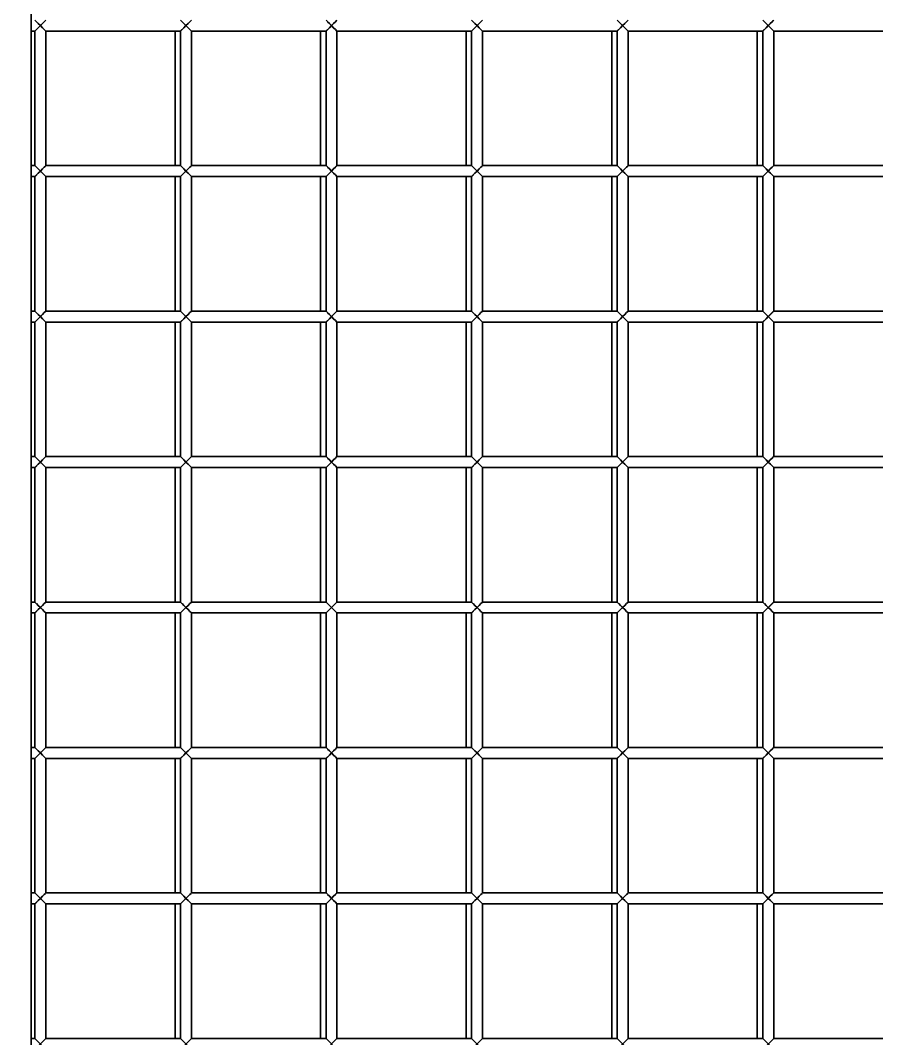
# Model space of a CAD drawing. Header units: millimetres. Extents: x 32496 to 166256, y 3504 to 23939.
# Drawn here: x 144017.2 to 144252.5, y 12564.8 to 12844.8 of the extents above; entities that cross this region are included whole.
import ezdxf

# ---------------------------------------------------------------- set-up
doc = ezdxf.new("R2010")
doc.units = ezdxf.units.MM
doc.layers.get('0').update_dxf_attribs({"lineweight": 35})
doc.layers.add('THICK', color=7, linetype='Continuous', lineweight=0)
doc.styles.add('TH_GBDIM', font='仿宋_GB2312.ttf', dxfattribs={"width": 0.8})
doc.dimstyles.new('TH_GBDIM', dxfattribs={"dimscale": 42, "dimtxt": 3, "dimasz": 3, "dimexe": 1.2, "dimexo": 0, "dimgap": 1, "dimtad": 1, "dimdec": 1, "dimdsep": 46, "dimtxsty": 'TH_GBDIM', "dimcen": 2.5, "dimdle": 252, "dimclrd": 4, "dimclre": 4, "dimclrt": 3, "dimadec": 0, "dimazin": 2, "dimtfac": 0.714286, "dimtdec": 1, "dimtmove": 0, "dimatfit": 3, "dimfxl": 1, "dimtolj": 1, "dimarcsym": 0})

# ---------------------------------------------------------------- blocks, each defined once
blk = doc.blocks.new('8-1250')
at = {"linetype": 'Continuous'}
for p, q in [((-4576.13, -33789.43), (-4576.13, -34414.79)), ((-4572.13, -34064.79), (-4575.13, -34061.79)), ((-4575.13, -34064.79), (-4572.13, -34061.79)), ((-4532.13, -34064.79), (-4535.13, -34061.79)), ((-4535.13, -34064.79), (-4532.13, -34061.79)), ((-4492.13, -34064.79), (-4495.13, -34061.79)), ((-4495.13, -34064.79), (-4492.13, -34061.79)), ((-4452.13, -34064.79), (-4455.13, -34061.79)), ((-4455.13, -34064.79), (-4452.13, -34061.79)), ((-4412.13, -34064.79), (-4415.13, -34061.79)), ((-4415.13, -34064.79), (-4412.13, -34061.79)), ((-4372.13, -34064.79), (-4375.13, -34061.79)), ((-4375.13, -34064.79), (-4372.13, -34061.79)), ((-4576.13, -34064.79), (-4575.13, -34064.79)), ((-4575.13, -34064.79), (-4575.13, -34101.79)), ((-4575.01, -34064.67), (-4574.22, -34063.88)), ((-4574.22, -34063.88), (-4573.63, -34063.29)), ((-4572.13, -34064.79), (-4572.13, -34101.79)), ((-4572.13, -34064.79), (-4535.13, -34064.79)), ((-4536.63, -34064.79), (-4536.63, -34101.79)), ((-4535.13, -34064.79), (-4535.13, -34101.79)), ((-4535.01, -34064.67), (-4534.22, -34063.88)), ((-4534.22, -34063.88), (-4533.63, -34063.29)), ((-4532.13, -34064.79), (-4532.13, -34101.79)), ((-4532.13, -34064.79), (-4495.13, -34064.79)), ((-4496.63, -34064.79), (-4496.63, -34101.79)), ((-4495.13, -34064.79), (-4495.13, -34101.79)), ((-4495.01, -34064.67), (-4494.22, -34063.88)), ((-4494.22, -34063.88), (-4493.63, -34063.29)), ((-4492.13, -34064.79), (-4492.13, -34101.79)), ((-4492.13, -34064.79), (-4455.13, -34064.79)), ((-4456.63, -34064.79), (-4456.63, -34101.79)), ((-4455.13, -34064.79), (-4455.13, -34101.79)), ((-4455.01, -34064.67), (-4454.22, -34063.88)), ((-4454.22, -34063.88), (-4453.63, -34063.29)), ((-4452.13, -34064.79), (-4452.13, -34101.79)), ((-4452.13, -34064.79), (-4415.13, -34064.79)), ((-4416.63, -34064.79), (-4416.63, -34101.79)), ((-4415.13, -34064.79), (-4415.13, -34101.79)), ((-4415.01, -34064.67), (-4414.22, -34063.88)), ((-4414.22, -34063.88), (-4413.63, -34063.29)), ((-4412.13, -34064.79), (-4412.13, -34101.79)), ((-4412.13, -34064.79), (-4375.13, -34064.79)), ((-4376.63, -34064.79), (-4376.63, -34101.79)), ((-4375.13, -34064.79), (-4375.13, -34101.79)), ((-4375.01, -34064.67), (-4374.22, -34063.88)), ((-4374.22, -34063.88), (-4373.63, -34063.29)), ((-4372.13, -34064.79), (-4372.13, -34101.79)), ((-4372.13, -34064.79), (-4335.13, -34064.79)), ((-4576.13, -34101.79), (-4575.13, -34101.79)), ((-4572.13, -34104.79), (-4575.13, -34101.79)), ((-4575.13, -34104.79), (-4572.13, -34101.79)), ((-4575.01, -34104.67), (-4574.22, -34103.88)), ((-4574.22, -34103.88), (-4573.63, -34103.29)), ((-4572.13, -34101.79), (-4535.13, -34101.79)), ((-4532.13, -34104.79), (-4535.13, -34101.79)), ((-4535.13, -34104.79), (-4532.13, -34101.79)), ((-4535.01, -34104.67), (-4534.22, -34103.88)), ((-4534.22, -34103.88), (-4533.63, -34103.29)), ((-4532.13, -34101.79), (-4495.13, -34101.79)), ((-4492.13, -34104.79), (-4495.13, -34101.79)), ((-4495.13, -34104.79), (-4492.13, -34101.79)), ((-4495.01, -34104.67), (-4494.22, -34103.88)), ((-4494.22, -34103.88), (-4493.63, -34103.29)), ((-4492.13, -34101.79), (-4455.13, -34101.79)), ((-4452.13, -34104.79), (-4455.13, -34101.79)), ((-4455.13, -34104.79), (-4452.13, -34101.79)), ((-4455.01, -34104.67), (-4454.22, -34103.88)), ((-4454.22, -34103.88), (-4453.63, -34103.29)), ((-4452.13, -34101.79), (-4415.13, -34101.79)), ((-4412.13, -34104.79), (-4415.13, -34101.79)), ((-4415.13, -34104.79), (-4412.13, -34101.79)), ((-4415.01, -34104.67), (-4414.22, -34103.88)), ((-4414.22, -34103.88), (-4413.63, -34103.29)), ((-4412.13, -34101.79), (-4375.13, -34101.79)), ((-4372.13, -34104.79), (-4375.13, -34101.79)), ((-4375.13, -34104.79), (-4372.13, -34101.79)), ((-4375.01, -34104.67), (-4374.22, -34103.88)), ((-4374.22, -34103.88), (-4373.63, -34103.29)), ((-4372.13, -34101.79), (-4335.13, -34101.79)), ((-4576.13, -34104.79), (-4575.13, -34104.79)), ((-4575.13, -34104.79), (-4575.13, -34141.79)), ((-4572.13, -34104.79), (-4572.13, -34141.79)), ((-4572.13, -34104.79), (-4535.13, -34104.79)), ((-4536.63, -34104.79), (-4536.63, -34141.79)), ((-4535.13, -34104.79), (-4535.13, -34141.79)), ((-4532.13, -34104.79), (-4532.13, -34141.79)), ((-4532.13, -34104.79), (-4495.13, -34104.79)), ((-4496.63, -34104.79), (-4496.63, -34141.79)), ((-4495.13, -34104.79), (-4495.13, -34141.79)), ((-4492.13, -34104.79), (-4492.13, -34141.79)), ((-4492.13, -34104.79), (-4455.13, -34104.79)), ((-4456.63, -34104.79), (-4456.63, -34141.79)), ((-4455.13, -34104.79), (-4455.13, -34141.79)), ((-4452.13, -34104.79), (-4452.13, -34141.79)), ((-4452.13, -34104.79), (-4415.13, -34104.79)), ((-4416.63, -34104.79), (-4416.63, -34141.79)), ((-4415.13, -34104.79), (-4415.13, -34141.79)), ((-4412.13, -34104.79), (-4412.13, -34141.79)), ((-4412.13, -34104.79), (-4375.13, -34104.79)), ((-4376.63, -34104.79), (-4376.63, -34141.79)), ((-4375.13, -34104.79), (-4375.13, -34141.79)), ((-4372.13, -34104.79), (-4372.13, -34141.79)), ((-4372.13, -34104.79), (-4335.13, -34104.79)), ((-4576.13, -34141.79), (-4575.13, -34141.79)), ((-4572.13, -34144.79), (-4575.13, -34141.79)), ((-4575.13, -34144.79), (-4572.13, -34141.79)), ((-4572.13, -34141.79), (-4535.13, -34141.79)), ((-4532.13, -34144.79), (-4535.13, -34141.79)), ((-4535.13, -34144.79), (-4532.13, -34141.79)), ((-4532.13, -34141.79), (-4495.13, -34141.79)), ((-4492.13, -34144.79), (-4495.13, -34141.79)), ((-4495.13, -34144.79), (-4492.13, -34141.79)), ((-4492.13, -34141.79), (-4455.13, -34141.79)), ((-4452.13, -34144.79), (-4455.13, -34141.79)), ((-4455.13, -34144.79), (-4452.13, -34141.79)), ((-4452.13, -34141.79), (-4415.13, -34141.79)), ((-4412.13, -34144.79), (-4415.13, -34141.79)), ((-4415.13, -34144.79), (-4412.13, -34141.79)), ((-4412.13, -34141.79), (-4375.13, -34141.79)), ((-4372.13, -34144.79), (-4375.13, -34141.79)), ((-4375.13, -34144.79), (-4372.13, -34141.79)), ((-4372.13, -34141.79), (-4335.13, -34141.79)), ((-4576.13, -34144.79), (-4575.13, -34144.79)), ((-4575.13, -34144.79), (-4575.13, -34181.79)), ((-4575.01, -34144.67), (-4574.22, -34143.88)), ((-4574.22, -34143.88), (-4573.63, -34143.29)), ((-4572.13, -34144.79), (-4572.13, -34181.79)), ((-4572.13, -34144.79), (-4535.13, -34144.79)), ((-4536.63, -34144.79), (-4536.63, -34181.79)), ((-4535.13, -34144.79), (-4535.13, -34181.79)), ((-4535.01, -34144.67), (-4534.22, -34143.88)), ((-4534.22, -34143.88), (-4533.63, -34143.29)), ((-4532.13, -34144.79), (-4532.13, -34181.79)), ((-4532.13, -34144.79), (-4495.13, -34144.79)), ((-4496.63, -34144.79), (-4496.63, -34181.79)), ((-4495.13, -34144.79), (-4495.13, -34181.79)), ((-4495.01, -34144.67), (-4494.22, -34143.88)), ((-4494.22, -34143.88), (-4493.63, -34143.29)), ((-4492.13, -34144.79), (-4492.13, -34181.79)), ((-4492.13, -34144.79), (-4455.13, -34144.79)), ((-4456.63, -34144.79), (-4456.63, -34181.79)), ((-4455.13, -34144.79), (-4455.13, -34181.79)), ((-4455.01, -34144.67), (-4454.22, -34143.88)), ((-4454.22, -34143.88), (-4453.63, -34143.29)), ((-4452.13, -34144.79), (-4452.13, -34181.79)), ((-4452.13, -34144.79), (-4415.13, -34144.79)), ((-4416.63, -34144.79), (-4416.63, -34181.79)), ((-4415.13, -34144.79), (-4415.13, -34181.79)), ((-4415.01, -34144.67), (-4414.22, -34143.88)), ((-4414.22, -34143.88), (-4413.63, -34143.29)), ((-4412.13, -34144.79), (-4412.13, -34181.79)), ((-4412.13, -34144.79), (-4375.13, -34144.79)), ((-4376.63, -34144.79), (-4376.63, -34181.79)), ((-4375.13, -34144.79), (-4375.13, -34181.79)), ((-4375.01, -34144.67), (-4374.22, -34143.88)), ((-4374.22, -34143.88), (-4373.63, -34143.29)), ((-4372.13, -34144.79), (-4372.13, -34181.79)), ((-4372.13, -34144.79), (-4335.13, -34144.79)), ((-4576.13, -34181.79), (-4575.13, -34181.79)), ((-4572.13, -34184.79), (-4575.13, -34181.79)), ((-4575.13, -34184.79), (-4572.13, -34181.79)), ((-4572.13, -34181.79), (-4535.13, -34181.79)), ((-4532.13, -34184.79), (-4535.13, -34181.79)), ((-4535.13, -34184.79), (-4532.13, -34181.79)), ((-4532.13, -34181.79), (-4495.13, -34181.79)), ((-4492.13, -34184.79), (-4495.13, -34181.79)), ((-4495.13, -34184.79), (-4492.13, -34181.79)), ((-4492.13, -34181.79), (-4455.13, -34181.79)), ((-4452.13, -34184.79), (-4455.13, -34181.79)), ((-4455.13, -34184.79), (-4452.13, -34181.79)), ((-4452.13, -34181.79), (-4415.13, -34181.79)), ((-4412.13, -34184.79), (-4415.13, -34181.79)), ((-4415.13, -34184.79), (-4412.13, -34181.79)), ((-4412.13, -34181.79), (-4375.13, -34181.79)), ((-4372.13, -34184.79), (-4375.13, -34181.79)), ((-4375.13, -34184.79), (-4372.13, -34181.79)), ((-4372.13, -34181.79), (-4335.13, -34181.79)), ((-4576.13, -34184.79), (-4575.13, -34184.79)), ((-4575.13, -34184.79), (-4575.13, -34221.79)), ((-4575.01, -34184.67), (-4574.22, -34183.88)), ((-4574.22, -34183.88), (-4573.63, -34183.29)), ((-4572.13, -34184.79), (-4572.13, -34221.79)), ((-4572.13, -34184.79), (-4535.13, -34184.79)), ((-4536.63, -34184.79), (-4536.63, -34221.79)), ((-4535.13, -34184.79), (-4535.13, -34221.79)), ((-4535.01, -34184.67), (-4534.22, -34183.88)), ((-4534.22, -34183.88), (-4533.63, -34183.29)), ((-4532.13, -34184.79), (-4532.13, -34221.79)), ((-4532.13, -34184.79), (-4495.13, -34184.79)), ((-4496.63, -34184.79), (-4496.63, -34221.79)), ((-4495.13, -34184.79), (-4495.13, -34221.79)), ((-4495.01, -34184.67), (-4494.22, -34183.88)), ((-4494.22, -34183.88), (-4493.63, -34183.29)), ((-4492.13, -34184.79), (-4492.13, -34221.79)), ((-4492.13, -34184.79), (-4455.13, -34184.79)), ((-4456.63, -34184.79), (-4456.63, -34221.79)), ((-4455.13, -34184.79), (-4455.13, -34221.79)), ((-4455.01, -34184.67), (-4454.22, -34183.88)), ((-4454.22, -34183.88), (-4453.63, -34183.29)), ((-4452.13, -34184.79), (-4452.13, -34221.79)), ((-4452.13, -34184.79), (-4415.13, -34184.79)), ((-4416.63, -34184.79), (-4416.63, -34221.79)), ((-4415.13, -34184.79), (-4415.13, -34221.79)), ((-4415.01, -34184.67), (-4414.22, -34183.88)), ((-4414.22, -34183.88), (-4413.63, -34183.29)), ((-4412.13, -34184.79), (-4412.13, -34221.79)), ((-4412.13, -34184.79), (-4375.13, -34184.79)), ((-4376.63, -34184.79), (-4376.63, -34221.79)), ((-4375.13, -34184.79), (-4375.13, -34221.79)), ((-4375.01, -34184.67), (-4374.22, -34183.88)), ((-4374.22, -34183.88), (-4373.63, -34183.29)), ((-4372.13, -34184.79), (-4372.13, -34221.79)), ((-4372.13, -34184.79), (-4335.13, -34184.79)), ((-4576.13, -34221.79), (-4575.13, -34221.79)), ((-4572.13, -34224.79), (-4575.13, -34221.79)), ((-4575.13, -34224.79), (-4572.13, -34221.79)), ((-4575.01, -34224.67), (-4574.22, -34223.88)), ((-4574.22, -34223.88), (-4573.63, -34223.29)), ((-4572.13, -34221.79), (-4535.13, -34221.79)), ((-4532.13, -34224.79), (-4535.13, -34221.79)), ((-4535.13, -34224.79), (-4532.13, -34221.79)), ((-4535.01, -34224.67), (-4534.22, -34223.88)), ((-4534.22, -34223.88), (-4533.63, -34223.29)), ((-4532.13, -34221.79), (-4495.13, -34221.79)), ((-4492.13, -34224.79), (-4495.13, -34221.79)), ((-4495.13, -34224.79), (-4492.13, -34221.79)), ((-4495.01, -34224.67), (-4494.22, -34223.88)), ((-4494.22, -34223.88), (-4493.63, -34223.29)), ((-4492.13, -34221.79), (-4455.13, -34221.79)), ((-4452.13, -34224.79), (-4455.13, -34221.79)), ((-4455.13, -34224.79), (-4452.13, -34221.79)), ((-4455.01, -34224.67), (-4454.22, -34223.88)), ((-4454.22, -34223.88), (-4453.63, -34223.29)), ((-4452.13, -34221.79), (-4415.13, -34221.79)), ((-4412.13, -34224.79), (-4415.13, -34221.79)), ((-4415.13, -34224.79), (-4412.13, -34221.79)), ((-4415.01, -34224.67), (-4414.22, -34223.88)), ((-4414.22, -34223.88), (-4413.63, -34223.29)), ((-4412.13, -34221.79), (-4375.13, -34221.79)), ((-4372.13, -34224.79), (-4375.13, -34221.79)), ((-4375.13, -34224.79), (-4372.13, -34221.79)), ((-4375.01, -34224.67), (-4374.22, -34223.88)), ((-4374.22, -34223.88), (-4373.63, -34223.29)), ((-4372.13, -34221.79), (-4335.13, -34221.79)), ((-4576.13, -34224.79), (-4575.13, -34224.79)), ((-4575.13, -34224.79), (-4575.13, -34261.79)), ((-4572.13, -34224.79), (-4572.13, -34261.79)), ((-4572.13, -34224.79), (-4535.13, -34224.79)), ((-4536.63, -34224.79), (-4536.63, -34261.79)), ((-4535.13, -34224.79), (-4535.13, -34261.79)), ((-4532.13, -34224.79), (-4532.13, -34261.79)), ((-4532.13, -34224.79), (-4495.13, -34224.79)), ((-4496.63, -34224.79), (-4496.63, -34261.79)), ((-4495.13, -34224.79), (-4495.13, -34261.79)), ((-4492.13, -34224.79), (-4492.13, -34261.79)), ((-4492.13, -34224.79), (-4455.13, -34224.79)), ((-4456.63, -34224.79), (-4456.63, -34261.79)), ((-4455.13, -34224.79), (-4455.13, -34261.79)), ((-4452.13, -34224.79), (-4452.13, -34261.79)), ((-4452.13, -34224.79), (-4415.13, -34224.79)), ((-4416.63, -34224.79), (-4416.63, -34261.79)), ((-4415.13, -34224.79), (-4415.13, -34261.79)), ((-4412.13, -34224.79), (-4412.13, -34261.79)), ((-4412.13, -34224.79), (-4375.13, -34224.79)), ((-4376.63, -34224.79), (-4376.63, -34261.79)), ((-4375.13, -34224.79), (-4375.13, -34261.79)), ((-4372.13, -34224.79), (-4372.13, -34261.79)), ((-4372.13, -34224.79), (-4335.13, -34224.79)), ((-4576.13, -34261.79), (-4575.13, -34261.79)), ((-4572.13, -34264.79), (-4575.13, -34261.79)), ((-4575.13, -34264.79), (-4572.13, -34261.79)), ((-4574.22, -34263.88), (-4573.63, -34263.29)), ((-4572.13, -34261.79), (-4535.13, -34261.79)), ((-4532.13, -34264.79), (-4535.13, -34261.79)), ((-4535.13, -34264.79), (-4532.13, -34261.79)), ((-4534.22, -34263.88), (-4533.63, -34263.29)), ((-4532.13, -34261.79), (-4495.13, -34261.79)), ((-4492.13, -34264.79), (-4495.13, -34261.79)), ((-4495.13, -34264.79), (-4492.13, -34261.79)), ((-4494.22, -34263.88), (-4493.63, -34263.29)), ((-4492.13, -34261.79), (-4455.13, -34261.79)), ((-4452.13, -34264.79), (-4455.13, -34261.79)), ((-4455.13, -34264.79), (-4452.13, -34261.79)), ((-4454.22, -34263.88), (-4453.63, -34263.29)), ((-4452.13, -34261.79), (-4415.13, -34261.79)), ((-4412.13, -34264.79), (-4415.13, -34261.79)), ((-4415.13, -34264.79), (-4412.13, -34261.79)), ((-4414.22, -34263.88), (-4413.63, -34263.29)), ((-4412.13, -34261.79), (-4375.13, -34261.79)), ((-4372.13, -34264.79), (-4375.13, -34261.79)), ((-4375.13, -34264.79), (-4372.13, -34261.79)), ((-4374.22, -34263.88), (-4373.63, -34263.29)), ((-4372.13, -34261.79), (-4335.13, -34261.79)), ((-4576.13, -34264.79), (-4575.13, -34264.79)), ((-4575.13, -34264.79), (-4575.13, -34301.79)), ((-4575.01, -34264.67), (-4574.22, -34263.88)), ((-4572.13, -34264.79), (-4572.13, -34301.79)), ((-4572.13, -34264.79), (-4535.13, -34264.79)), ((-4536.63, -34264.79), (-4536.63, -34301.79)), ((-4535.13, -34264.79), (-4535.13, -34301.79)), ((-4535.01, -34264.67), (-4534.22, -34263.88)), ((-4532.13, -34264.79), (-4532.13, -34301.79)), ((-4532.13, -34264.79), (-4495.13, -34264.79)), ((-4496.63, -34264.79), (-4496.63, -34301.79)), ((-4495.13, -34264.79), (-4495.13, -34301.79)), ((-4495.01, -34264.67), (-4494.22, -34263.88)), ((-4492.13, -34264.79), (-4492.13, -34301.79)), ((-4492.13, -34264.79), (-4455.13, -34264.79)), ((-4456.63, -34264.79), (-4456.63, -34301.79)), ((-4455.13, -34264.79), (-4455.13, -34301.79)), ((-4455.01, -34264.67), (-4454.22, -34263.88)), ((-4452.13, -34264.79), (-4452.13, -34301.79)), ((-4452.13, -34264.79), (-4415.13, -34264.79)), ((-4416.63, -34264.79), (-4416.63, -34301.79)), ((-4415.13, -34264.79), (-4415.13, -34301.79)), ((-4415.01, -34264.67), (-4414.22, -34263.88)), ((-4412.13, -34264.79), (-4412.13, -34301.79)), ((-4412.13, -34264.79), (-4375.13, -34264.79)), ((-4376.63, -34264.79), (-4376.63, -34301.79)), ((-4375.13, -34264.79), (-4375.13, -34301.79)), ((-4375.01, -34264.67), (-4374.22, -34263.88)), ((-4372.13, -34264.79), (-4372.13, -34301.79)), ((-4372.13, -34264.79), (-4335.13, -34264.79)), ((-4576.13, -34301.79), (-4575.13, -34301.79)), ((-4572.13, -34304.79), (-4575.13, -34301.79)), ((-4575.13, -34304.79), (-4572.13, -34301.79)), ((-4572.13, -34301.79), (-4535.13, -34301.79)), ((-4532.13, -34304.79), (-4535.13, -34301.79)), ((-4535.13, -34304.79), (-4532.13, -34301.79)), ((-4532.13, -34301.79), (-4495.13, -34301.79)), ((-4492.13, -34304.79), (-4495.13, -34301.79)), ((-4495.13, -34304.79), (-4492.13, -34301.79)), ((-4492.13, -34301.79), (-4455.13, -34301.79)), ((-4452.13, -34304.79), (-4455.13, -34301.79)), ((-4455.13, -34304.79), (-4452.13, -34301.79)), ((-4452.13, -34301.79), (-4415.13, -34301.79)), ((-4412.13, -34304.79), (-4415.13, -34301.79)), ((-4415.13, -34304.79), (-4412.13, -34301.79)), ((-4412.13, -34301.79), (-4375.13, -34301.79)), ((-4372.13, -34304.79), (-4375.13, -34301.79)), ((-4375.13, -34304.79), (-4372.13, -34301.79)), ((-4372.13, -34301.79), (-4335.13, -34301.79)), ((-4576.13, -34304.79), (-4575.13, -34304.79)), ((-4575.13, -34304.79), (-4575.13, -34341.79)), ((-4575.01, -34304.67), (-4574.22, -34303.88)), ((-4574.22, -34303.88), (-4573.63, -34303.29)), ((-4572.13, -34304.79), (-4572.13, -34341.79)), ((-4572.13, -34304.79), (-4535.13, -34304.79)), ((-4536.63, -34304.79), (-4536.63, -34341.79)), ((-4535.13, -34304.79), (-4535.13, -34341.79)), ((-4535.01, -34304.67), (-4534.22, -34303.88)), ((-4534.22, -34303.88), (-4533.63, -34303.29)), ((-4532.13, -34304.79), (-4532.13, -34341.79)), ((-4532.13, -34304.79), (-4495.13, -34304.79)), ((-4496.63, -34304.79), (-4496.63, -34341.79)), ((-4495.13, -34304.79), (-4495.13, -34341.79)), ((-4495.01, -34304.67), (-4494.22, -34303.88)), ((-4494.22, -34303.88), (-4493.63, -34303.29)), ((-4492.13, -34304.79), (-4492.13, -34341.79)), ((-4492.13, -34304.79), (-4455.13, -34304.79)), ((-4456.63, -34304.79), (-4456.63, -34341.79)), ((-4455.13, -34304.79), (-4455.13, -34341.79)), ((-4455.01, -34304.67), (-4454.22, -34303.88)), ((-4454.22, -34303.88), (-4453.63, -34303.29)), ((-4452.13, -34304.79), (-4452.13, -34341.79)), ((-4452.13, -34304.79), (-4415.13, -34304.79)), ((-4416.63, -34304.79), (-4416.63, -34341.79)), ((-4415.13, -34304.79), (-4415.13, -34341.79)), ((-4415.01, -34304.67), (-4414.22, -34303.88)), ((-4414.22, -34303.88), (-4413.63, -34303.29)), ((-4412.13, -34304.79), (-4412.13, -34341.79)), ((-4412.13, -34304.79), (-4375.13, -34304.79)), ((-4376.63, -34304.79), (-4376.63, -34341.79)), ((-4375.13, -34304.79), (-4375.13, -34341.79)), ((-4375.01, -34304.67), (-4374.22, -34303.88)), ((-4374.22, -34303.88), (-4373.63, -34303.29)), ((-4372.13, -34304.79), (-4372.13, -34341.79)), ((-4372.13, -34304.79), (-4335.13, -34304.79)), ((-4576.13, -34341.79), (-4575.13, -34341.79)), ((-4572.13, -34344.79), (-4575.13, -34341.79)), ((-4575.13, -34344.79), (-4572.13, -34341.79)), ((-4572.13, -34341.79), (-4535.13, -34341.79)), ((-4532.13, -34344.79), (-4535.13, -34341.79)), ((-4535.13, -34344.79), (-4532.13, -34341.79)), ((-4532.13, -34341.79), (-4495.13, -34341.79)), ((-4492.13, -34344.79), (-4495.13, -34341.79)), ((-4495.13, -34344.79), (-4492.13, -34341.79)), ((-4492.13, -34341.79), (-4455.13, -34341.79)), ((-4452.13, -34344.79), (-4455.13, -34341.79)), ((-4455.13, -34344.79), (-4452.13, -34341.79)), ((-4452.13, -34341.79), (-4415.13, -34341.79)), ((-4412.13, -34344.79), (-4415.13, -34341.79)), ((-4415.13, -34344.79), (-4412.13, -34341.79)), ((-4412.13, -34341.79), (-4375.13, -34341.79)), ((-4372.13, -34344.79), (-4375.13, -34341.79)), ((-4375.13, -34344.79), (-4372.13, -34341.79)), ((-4372.13, -34341.79), (-4335.13, -34341.79))]:
    blk.add_line(p, q, dxfattribs=at)
for points in [[(-4572.24, -34061.9), (-4572.56, -34062.22), (-4573.05, -34062.71), (-4573.63, -34063.29)], [(-4532.24, -34061.9), (-4532.56, -34062.22), (-4533.05, -34062.71), (-4533.63, -34063.29)], [(-4492.24, -34061.9), (-4492.56, -34062.22), (-4493.05, -34062.71), (-4493.63, -34063.29)], [(-4452.24, -34061.9), (-4452.56, -34062.22), (-4453.05, -34062.71), (-4453.63, -34063.29)], [(-4412.24, -34061.9), (-4412.56, -34062.22), (-4413.05, -34062.71), (-4413.63, -34063.29)], [(-4372.24, -34061.9), (-4372.56, -34062.22), (-4373.05, -34062.71), (-4373.63, -34063.29)], [(-4573.63, -34063.29), (-4574.21, -34062.7), (-4574.69, -34062.23)], [(-4573.63, -34063.29), (-4573.04, -34063.88), (-4572.57, -34064.35), (-4572.13, -34064.79)], [(-4533.63, -34063.29), (-4534.21, -34062.7), (-4534.69, -34062.23)], [(-4533.63, -34063.29), (-4533.04, -34063.88), (-4532.57, -34064.35), (-4532.13, -34064.79)], [(-4493.63, -34063.29), (-4494.21, -34062.7), (-4494.69, -34062.23)], [(-4493.63, -34063.29), (-4493.04, -34063.88), (-4492.57, -34064.35), (-4492.13, -34064.79)], [(-4453.63, -34063.29), (-4454.21, -34062.7), (-4454.69, -34062.23)], [(-4453.63, -34063.29), (-4453.04, -34063.88), (-4452.57, -34064.35), (-4452.13, -34064.79)], [(-4413.63, -34063.29), (-4414.21, -34062.7), (-4414.69, -34062.23)], [(-4413.63, -34063.29), (-4413.04, -34063.88), (-4412.57, -34064.35), (-4412.13, -34064.79)], [(-4373.63, -34063.29), (-4374.21, -34062.7), (-4374.69, -34062.23)], [(-4373.63, -34063.29), (-4373.04, -34063.88), (-4372.57, -34064.35), (-4372.13, -34064.79)], [(-4573.63, -34103.29), (-4574.21, -34102.7), (-4574.69, -34102.23)], [(-4572.24, -34101.9), (-4572.56, -34102.22), (-4573.05, -34102.71), (-4573.63, -34103.29)], [(-4573.63, -34103.29), (-4573.04, -34103.88), (-4572.57, -34104.35), (-4572.13, -34104.79)], [(-4533.63, -34103.29), (-4534.21, -34102.7), (-4534.69, -34102.23)], [(-4532.24, -34101.9), (-4532.56, -34102.22), (-4533.05, -34102.71), (-4533.63, -34103.29)], [(-4533.63, -34103.29), (-4533.04, -34103.88), (-4532.57, -34104.35), (-4532.13, -34104.79)], [(-4493.63, -34103.29), (-4494.21, -34102.7), (-4494.69, -34102.23)], [(-4492.24, -34101.9), (-4492.56, -34102.22), (-4493.05, -34102.71), (-4493.63, -34103.29)], [(-4493.63, -34103.29), (-4493.04, -34103.88), (-4492.57, -34104.35), (-4492.13, -34104.79)], [(-4453.63, -34103.29), (-4454.21, -34102.7), (-4454.69, -34102.23)], [(-4452.24, -34101.9), (-4452.56, -34102.22), (-4453.05, -34102.71), (-4453.63, -34103.29)], [(-4453.63, -34103.29), (-4453.04, -34103.88), (-4452.57, -34104.35), (-4452.13, -34104.79)], [(-4413.63, -34103.29), (-4414.21, -34102.7), (-4414.69, -34102.23)], [(-4412.24, -34101.9), (-4412.56, -34102.22), (-4413.05, -34102.71), (-4413.63, -34103.29)], [(-4413.63, -34103.29), (-4413.04, -34103.88), (-4412.57, -34104.35), (-4412.13, -34104.79)], [(-4373.63, -34103.29), (-4374.21, -34102.7), (-4374.69, -34102.23)], [(-4372.24, -34101.9), (-4372.56, -34102.22), (-4373.05, -34102.71), (-4373.63, -34103.29)], [(-4373.63, -34103.29), (-4373.04, -34103.88), (-4372.57, -34104.35), (-4372.13, -34104.79)], [(-4573.63, -34143.29), (-4574.21, -34142.7), (-4574.69, -34142.23)], [(-4572.24, -34141.9), (-4572.56, -34142.22), (-4573.05, -34142.71), (-4573.63, -34143.29)], [(-4533.63, -34143.29), (-4534.21, -34142.7), (-4534.69, -34142.23)], [(-4532.24, -34141.9), (-4532.56, -34142.22), (-4533.05, -34142.71), (-4533.63, -34143.29)], [(-4493.63, -34143.29), (-4494.21, -34142.7), (-4494.69, -34142.23)], [(-4492.24, -34141.9), (-4492.56, -34142.22), (-4493.05, -34142.71), (-4493.63, -34143.29)], [(-4453.63, -34143.29), (-4454.21, -34142.7), (-4454.69, -34142.23)], [(-4452.24, -34141.9), (-4452.56, -34142.22), (-4453.05, -34142.71), (-4453.63, -34143.29)], [(-4413.63, -34143.29), (-4414.21, -34142.7), (-4414.69, -34142.23)], [(-4412.24, -34141.9), (-4412.56, -34142.22), (-4413.05, -34142.71), (-4413.63, -34143.29)], [(-4373.63, -34143.29), (-4374.21, -34142.7), (-4374.69, -34142.23)], [(-4372.24, -34141.9), (-4372.56, -34142.22), (-4373.05, -34142.71), (-4373.63, -34143.29)], [(-4573.63, -34143.29), (-4573.04, -34143.88), (-4572.57, -34144.35), (-4572.13, -34144.79)], [(-4533.63, -34143.29), (-4533.04, -34143.88), (-4532.57, -34144.35), (-4532.13, -34144.79)], [(-4493.63, -34143.29), (-4493.04, -34143.88), (-4492.57, -34144.35), (-4492.13, -34144.79)], [(-4453.63, -34143.29), (-4453.04, -34143.88), (-4452.57, -34144.35), (-4452.13, -34144.79)], [(-4413.63, -34143.29), (-4413.04, -34143.88), (-4412.57, -34144.35), (-4412.13, -34144.79)], [(-4373.63, -34143.29), (-4373.04, -34143.88), (-4372.57, -34144.35), (-4372.13, -34144.79)], [(-4573.63, -34183.29), (-4574.21, -34182.7), (-4574.69, -34182.23)], [(-4572.24, -34181.9), (-4572.56, -34182.22), (-4573.05, -34182.71), (-4573.63, -34183.29)], [(-4533.63, -34183.29), (-4534.21, -34182.7), (-4534.69, -34182.23)], [(-4532.24, -34181.9), (-4532.56, -34182.22), (-4533.05, -34182.71), (-4533.63, -34183.29)], [(-4493.63, -34183.29), (-4494.21, -34182.7), (-4494.69, -34182.23)], [(-4492.24, -34181.9), (-4492.56, -34182.22), (-4493.05, -34182.71), (-4493.63, -34183.29)], [(-4453.63, -34183.29), (-4454.21, -34182.7), (-4454.69, -34182.23)], [(-4452.24, -34181.9), (-4452.56, -34182.22), (-4453.05, -34182.71), (-4453.63, -34183.29)], [(-4413.63, -34183.29), (-4414.21, -34182.7), (-4414.69, -34182.23)], [(-4412.24, -34181.9), (-4412.56, -34182.22), (-4413.05, -34182.71), (-4413.63, -34183.29)], [(-4373.63, -34183.29), (-4374.21, -34182.7), (-4374.69, -34182.23)], [(-4372.24, -34181.9), (-4372.56, -34182.22), (-4373.05, -34182.71), (-4373.63, -34183.29)], [(-4573.63, -34183.29), (-4573.04, -34183.88), (-4572.57, -34184.35), (-4572.13, -34184.79)], [(-4533.63, -34183.29), (-4533.04, -34183.88), (-4532.57, -34184.35), (-4532.13, -34184.79)], [(-4493.63, -34183.29), (-4493.04, -34183.88), (-4492.57, -34184.35), (-4492.13, -34184.79)], [(-4453.63, -34183.29), (-4453.04, -34183.88), (-4452.57, -34184.35), (-4452.13, -34184.79)], [(-4413.63, -34183.29), (-4413.04, -34183.88), (-4412.57, -34184.35), (-4412.13, -34184.79)], [(-4373.63, -34183.29), (-4373.04, -34183.88), (-4372.57, -34184.35), (-4372.13, -34184.79)], [(-4573.63, -34223.29), (-4574.21, -34222.7), (-4574.69, -34222.23)], [(-4572.24, -34221.9), (-4572.56, -34222.22), (-4573.05, -34222.71), (-4573.63, -34223.29)], [(-4573.63, -34223.29), (-4573.04, -34223.88), (-4572.57, -34224.35), (-4572.13, -34224.79)], [(-4533.63, -34223.29), (-4534.21, -34222.7), (-4534.69, -34222.23)], [(-4532.24, -34221.9), (-4532.56, -34222.22), (-4533.05, -34222.71), (-4533.63, -34223.29)], [(-4533.63, -34223.29), (-4533.04, -34223.88), (-4532.57, -34224.35), (-4532.13, -34224.79)], [(-4493.63, -34223.29), (-4494.21, -34222.7), (-4494.69, -34222.23)], [(-4492.24, -34221.9), (-4492.56, -34222.22), (-4493.05, -34222.71), (-4493.63, -34223.29)], [(-4493.63, -34223.29), (-4493.04, -34223.88), (-4492.57, -34224.35), (-4492.13, -34224.79)], [(-4453.63, -34223.29), (-4454.21, -34222.7), (-4454.69, -34222.23)], [(-4452.24, -34221.9), (-4452.56, -34222.22), (-4453.05, -34222.71), (-4453.63, -34223.29)], [(-4453.63, -34223.29), (-4453.04, -34223.88), (-4452.57, -34224.35), (-4452.13, -34224.79)], [(-4413.63, -34223.29), (-4414.21, -34222.7), (-4414.69, -34222.23)], [(-4412.24, -34221.9), (-4412.56, -34222.22), (-4413.05, -34222.71), (-4413.63, -34223.29)], [(-4413.63, -34223.29), (-4413.04, -34223.88), (-4412.57, -34224.35), (-4412.13, -34224.79)], [(-4373.63, -34223.29), (-4374.21, -34222.7), (-4374.69, -34222.23)], [(-4372.24, -34221.9), (-4372.56, -34222.22), (-4373.05, -34222.71), (-4373.63, -34223.29)], [(-4373.63, -34223.29), (-4373.04, -34223.88), (-4372.57, -34224.35), (-4372.13, -34224.79)], [(-4573.63, -34263.29), (-4574.21, -34262.7), (-4574.69, -34262.23)], [(-4572.24, -34261.9), (-4572.56, -34262.22), (-4573.05, -34262.71), (-4573.63, -34263.29)], [(-4573.63, -34263.29), (-4573.04, -34263.88), (-4572.57, -34264.35), (-4572.13, -34264.79)], [(-4533.63, -34263.29), (-4534.21, -34262.7), (-4534.69, -34262.23)], [(-4532.24, -34261.9), (-4532.56, -34262.22), (-4533.05, -34262.71), (-4533.63, -34263.29)], [(-4533.63, -34263.29), (-4533.04, -34263.88), (-4532.57, -34264.35), (-4532.13, -34264.79)], [(-4493.63, -34263.29), (-4494.21, -34262.7), (-4494.69, -34262.23)], [(-4492.24, -34261.9), (-4492.56, -34262.22), (-4493.05, -34262.71), (-4493.63, -34263.29)], [(-4493.63, -34263.29), (-4493.04, -34263.88), (-4492.57, -34264.35), (-4492.13, -34264.79)], [(-4453.63, -34263.29), (-4454.21, -34262.7), (-4454.69, -34262.23)], [(-4452.24, -34261.9), (-4452.56, -34262.22), (-4453.05, -34262.71), (-4453.63, -34263.29)], [(-4453.63, -34263.29), (-4453.04, -34263.88), (-4452.57, -34264.35), (-4452.13, -34264.79)], [(-4413.63, -34263.29), (-4414.21, -34262.7), (-4414.69, -34262.23)], [(-4412.24, -34261.9), (-4412.56, -34262.22), (-4413.05, -34262.71), (-4413.63, -34263.29)], [(-4413.63, -34263.29), (-4413.04, -34263.88), (-4412.57, -34264.35), (-4412.13, -34264.79)], [(-4373.63, -34263.29), (-4374.21, -34262.7), (-4374.69, -34262.23)], [(-4372.24, -34261.9), (-4372.56, -34262.22), (-4373.05, -34262.71), (-4373.63, -34263.29)], [(-4373.63, -34263.29), (-4373.04, -34263.88), (-4372.57, -34264.35), (-4372.13, -34264.79)], [(-4573.63, -34303.29), (-4574.21, -34302.7), (-4574.69, -34302.23)], [(-4572.24, -34301.9), (-4572.56, -34302.22), (-4573.05, -34302.71), (-4573.63, -34303.29)], [(-4533.63, -34303.29), (-4534.21, -34302.7), (-4534.69, -34302.23)], [(-4532.24, -34301.9), (-4532.56, -34302.22), (-4533.05, -34302.71), (-4533.63, -34303.29)], [(-4493.63, -34303.29), (-4494.21, -34302.7), (-4494.69, -34302.23)], [(-4492.24, -34301.9), (-4492.56, -34302.22), (-4493.05, -34302.71), (-4493.63, -34303.29)], [(-4453.63, -34303.29), (-4454.21, -34302.7), (-4454.69, -34302.23)], [(-4452.24, -34301.9), (-4452.56, -34302.22), (-4453.05, -34302.71), (-4453.63, -34303.29)], [(-4413.63, -34303.29), (-4414.21, -34302.7), (-4414.69, -34302.23)], [(-4412.24, -34301.9), (-4412.56, -34302.22), (-4413.05, -34302.71), (-4413.63, -34303.29)], [(-4373.63, -34303.29), (-4374.21, -34302.7), (-4374.69, -34302.23)], [(-4372.24, -34301.9), (-4372.56, -34302.22), (-4373.05, -34302.71), (-4373.63, -34303.29)], [(-4573.63, -34303.29), (-4573.04, -34303.88), (-4572.57, -34304.35), (-4572.13, -34304.79)], [(-4533.63, -34303.29), (-4533.04, -34303.88), (-4532.57, -34304.35), (-4532.13, -34304.79)], [(-4493.63, -34303.29), (-4493.04, -34303.88), (-4492.57, -34304.35), (-4492.13, -34304.79)], [(-4453.63, -34303.29), (-4453.04, -34303.88), (-4452.57, -34304.35), (-4452.13, -34304.79)], [(-4413.63, -34303.29), (-4413.04, -34303.88), (-4412.57, -34304.35), (-4412.13, -34304.79)], [(-4373.63, -34303.29), (-4373.04, -34303.88), (-4372.57, -34304.35), (-4372.13, -34304.79)]]:
    blk.add_lwpolyline(points, dxfattribs=at)

msp = doc.modelspace()

# ---------------------------------------------------------------- block references
at = {"color": 6}
msp.add_blockref('8-1250', (148596.331, 46906.597), dxfattribs=at)

# ---------------------------------------------------------------- leaders
at = {"layer": 'THICK', "lineweight": -3}
msp.add_leader([(146450.599, 13213.889), (145599.61, 11716.687), (143661.118, 11716.687)], dimstyle='TH_GBDIM', override={"dimscale": 30, "dimarcsym": 2}, dxfattribs=at)

doc.saveas('drawing.dxf')
